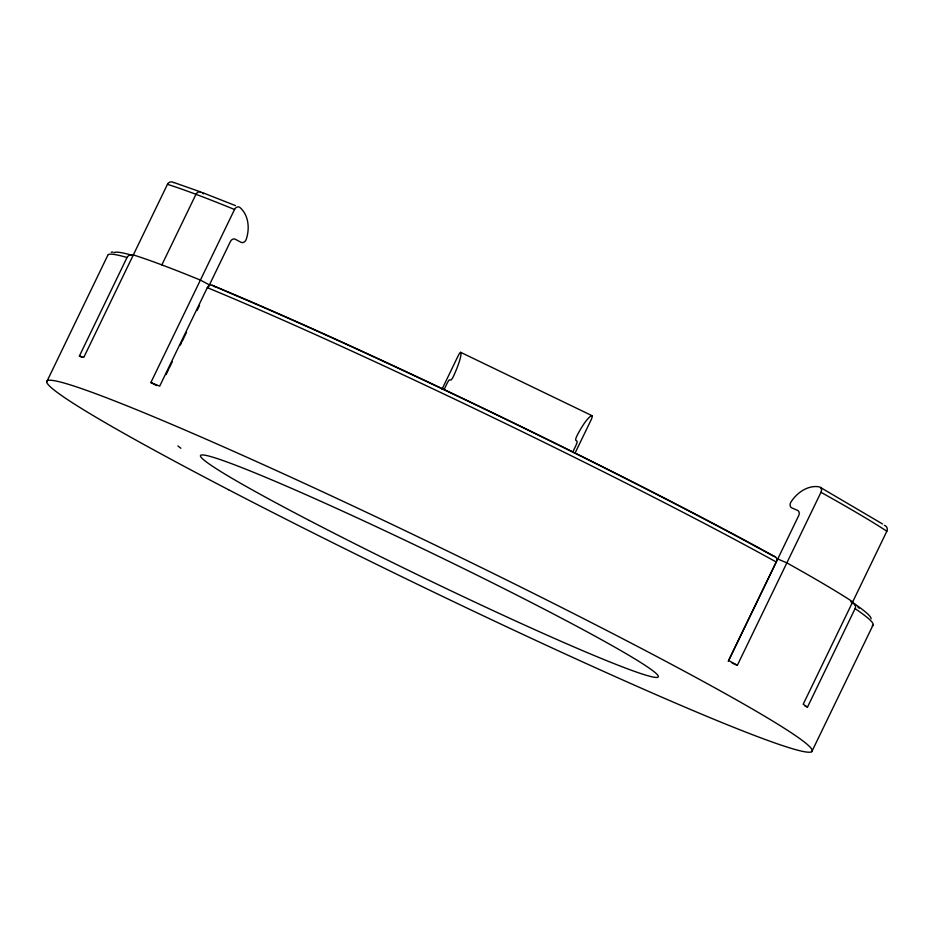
<?xml version="1.0" encoding="UTF-8"?>
<svg xmlns="http://www.w3.org/2000/svg" width="934" height="934" viewBox="0 0 934 934"><rect width="100%" height="100%" fill="white"/><g stroke="black" fill="none" stroke-linecap="round" stroke-linejoin="round"><path stroke-width="1.4" d="M46.7 381.854L107.655 255.566M81.888 357.278L79.39 356.017L127.012 257.515A4.378 4.191 -73.7 0 1 132.651 255.461M173.654 182.632A4.378 4.145 -72.6 0 0 167.455 184.337L83.803 357.36A425.04 21.505 25.8 0 0 79.39 356.017M161.851 264.906L195.965 194.307A4.378 3.829 -69.4 0 1 201.826 192.486A30.67 26.817 -69.4 0 1 203.414 193.852M156.527 385.544L150.876 382.52L234.527 209.496A4.378 3.409 -67.8 0 1 239.921 207.488A30.67 23.84 -67.8 0 1 246.249 239.314A4.378 3.409 -67.8 0 1 241.065 242.326L235.298 239.244A4.378 3.409 -67.8 0 0 230.383 241.579L208.189 287.474M728.228 661.4L798.698 515.626A4.378 3.292 -60.9 0 0 797.566 510.384L791.752 507.874A4.378 3.292 -60.9 0 1 790.97 501.99A30.67 23.081 -60.9 0 1 819.316 486.883A4.378 3.292 -60.9 0 1 820.974 492.3L737.335 665.323A425.04 21.505 25.8 0 0 728.613 660.49L776.236 561.988A4.378 3.199 -61.1 0 0 775.197 556.792L772.243 555.543A416.295 21.062 25.8 0 0 233.465 294.537L212.135 285.279A4.378 3.304 -67.5 0 0 207.313 287.649L159.702 386.151A425.04 21.505 25.8 0 0 150.876 382.52M166.1 374.546L168.575 369.42M169.194 368.148L172.288 361.738M180.332 345.101L181.581 342.533M182.2 341.26L186.531 332.294M197.051 310.52L199.526 305.406M442.016 389.221L458.01 356.123A4.378 0.677 -63.7 0 1 460.707 352.351L592.051 415.688A4.378 0.841 -64.8 0 1 590.942 420.23L574.947 453.317M444.339 389.093L446.954 383.676A4.378 0.677 -63.7 0 1 449.569 379.823L450.912 380.021A4.378 0.677 -63.7 0 0 453.831 375.515A30.67 4.74 -63.7 0 0 460.707 352.351M573.161 451.215L575.776 445.798A4.378 0.841 -64.8 0 0 577.025 441.292L575.741 440.206A4.378 0.841 -64.8 0 1 577.317 435.057A30.67 5.896 -64.8 0 1 592.051 415.688M884.381 525.363A4.378 4.086 -56.7 0 1 886.845 531.236L803.193 704.271A425.04 21.505 25.8 0 1 807.478 707.12L855.1 608.618A4.378 4.133 -55.9 0 0 853.244 602.944L850.734 601.788M811.798 751.648L873.208 624.729M111.158 252.215L112.921 251.993M173.736 182.457L200.32 191.809M202.795 192.743L235.45 205.608M777.742 558.964L786.848 562.887A425.04 21.505 25.8 0 1 852.719 601.823M732.128 663.082L737.335 665.323M804.968 705.964L807.478 707.12M209.426 284.917L200.401 280.083A425.04 21.505 25.8 0 0 133.328 254.924M820.577 487.536L882.537 523.974M852.368 603.189L853.267 603.819M854.995 605.057L855.824 605.652M212.088 285.255A420.662 21.284 25.8 0 1 775.15 556.781M771.974 555.438A4.378 3.199 -61.1 0 1 772.243 555.543M215.053 286.855A4.378 3.304 -67.5 0 1 215.556 287.205M107.69 255.356A425.04 21.505 25.8 0 1 127.012 257.515M207.313 287.649A425.04 21.505 25.8 0 1 776.236 561.988M855.1 608.618A425.04 21.505 25.8 0 1 872.228 625.85M114.03 252.74A420.498 21.272 25.8 0 1 132.745 255.507M853.151 602.897A420.487 21.272 25.8 0 1 871.095 618.798M858.007 607.263A416.295 21.062 25.8 0 1 859.268 608.221M180.916 448.262A284.823 14.407 25.8 0 1 177.927 445.938M167.455 184.337A425.04 21.505 25.8 0 1 234.527 209.496M820.974 492.3A425.04 21.505 25.8 0 1 886.845 531.236M228.538 489.72A425.04 21.505 25.8 0 0 812.101 751.31A425.04 21.505 25.8 0 0 247.802 457.66A425.04 21.505 25.8 0 0 228.538 489.72M309.329 520.483A254.141 12.854 25.8 0 0 658.26 676.893A254.141 12.854 25.8 0 0 320.852 501.313A254.141 12.854 25.8 0 0 309.329 520.483"/></g></svg>
